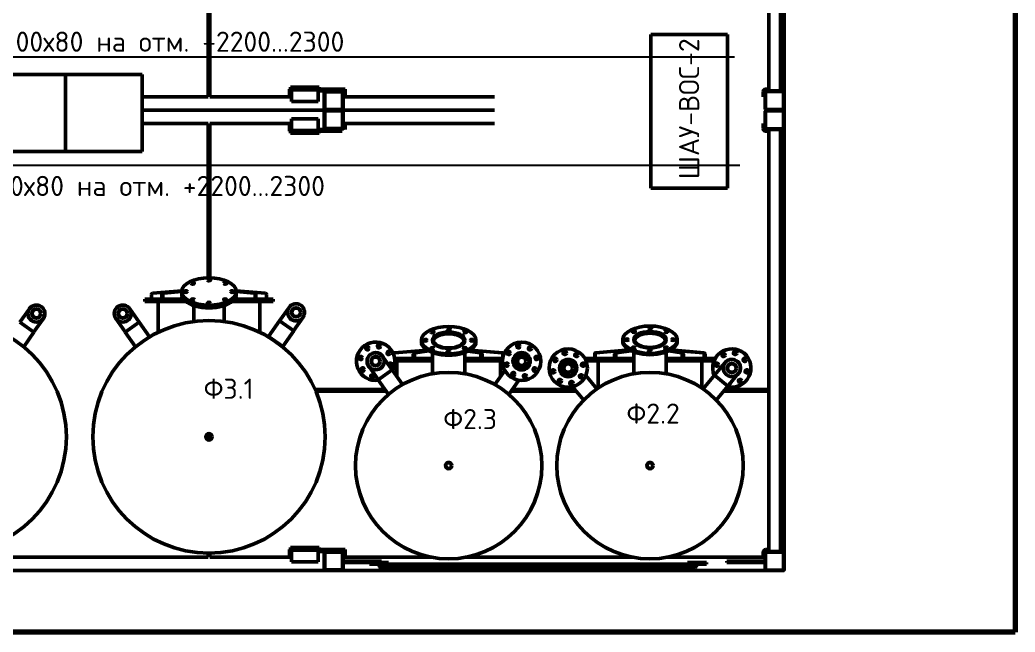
# Model space of a CAD drawing. Header units: millimetres. Extents: x 1510 to 10524, y 7125 to 13164.
# Drawn here: x 8068 to 8587, y 12558 to 12877 of the extents above; entities that cross this region are included whole.
import ezdxf

# ---------------------------------------------------------------- set-up
doc = ezdxf.new("R2010")
doc.units = ezdxf.units.MM
doc.header["$LTSCALE"] = 4
for name, color, linetype, lineweight in [('Border (ISO)', 7, 'Continuous', 70), ('Hatch (ISO)', 7, 'Continuous', 18), ('Symbol (ISO)', 7, 'Continuous', 25), ('Visible (ISO)', 7, 'Continuous', 50)]:
    doc.layers.add(name, color=color, linetype=linetype, lineweight=lineweight)
doc.layers.add('G', color=5, linetype='Continuous')
doc.styles.add('Note Text (DIN)', font='isocpeur.ttf')
pattern_1 = [(30, (7708.099, 12545.631), (-4.7625, 8.24889), [])]
pattern_2 = [(45, (7708.099, 12545.631), (-6.73519, 6.73519), [])]

# ---------------------------------------------------------------- blocks, each defined once
blk = doc.blocks.new('Borders right top border')
at = {"layer": 'Border (ISO)'}
for p, q in [((293, 206), (293, 4)), ((293, 4), (4, 4))]:
    blk.add_line(p, q, dxfattribs=at)

msp = doc.modelspace()

# ---------------------------------------------------------------- hatches: boundary and pattern name
at = {"layer": 'Hatch (ISO)'}
h = msp.add_hatch(dxfattribs=at)
h.set_pattern_fill('ANSI31', color=256, scale=76.2, style=0)
h.set_pattern_definition(pattern_2)
edge = h.paths.add_edge_path()
edge.add_line((8226.68, 12839.05), (8226.68, 12830.25))
edge.add_ellipse((8227.28, 12830.25), major_axis=(0, -0.6), ratio=1, start_angle=270, end_angle=360)
edge.add_line((8227.28, 12829.65), (8236.08, 12829.65))
edge.add_ellipse((8236.08, 12830.25), major_axis=(0.6, 0), ratio=1, start_angle=270, end_angle=360)
edge.add_line((8236.68, 12830.25), (8236.68, 12839.05))
edge.add_ellipse((8236.08, 12839.05), major_axis=(0, 0.6), ratio=1, start_angle=270, end_angle=360)
edge.add_line((8236.08, 12839.65), (8227.28, 12839.65))
edge.add_ellipse((8227.28, 12839.05), major_axis=(-0.6, 0), ratio=1, start_angle=270, end_angle=360)
edge = h.paths.add_edge_path(flags=0)
edge.add_ellipse((8227.48, 12830.45), major_axis=(-0.4, 0), ratio=1, start_angle=0, end_angle=90)
edge.add_line((8227.48, 12830.05), (8235.88, 12830.05))
edge.add_ellipse((8235.88, 12830.45), major_axis=(0, -0.4), ratio=1, start_angle=0, end_angle=90)
edge.add_line((8236.28, 12830.45), (8236.28, 12838.85))
edge.add_ellipse((8235.88, 12838.85), major_axis=(0.4, 0), ratio=1, start_angle=0, end_angle=90)
edge.add_line((8235.88, 12839.25), (8227.48, 12839.25))
edge.add_ellipse((8227.48, 12838.85), major_axis=(0, 0.4), ratio=1, start_angle=0, end_angle=90)
edge.add_line((8227.08, 12838.85), (8227.08, 12830.45))
h = msp.add_hatch(dxfattribs=at)
h.set_pattern_fill('ANSI31', color=256, scale=76.2, angle=-15, style=0)
h.set_pattern_definition(pattern_1)
edge = h.paths.add_edge_path()
edge.add_line((8457.28, 12829.65), (8466.08, 12829.65))
edge.add_ellipse((8466.08, 12830.25), major_axis=(0.6, 0), ratio=1, start_angle=270, end_angle=360)
edge.add_line((8466.68, 12830.25), (8466.68, 12839.05))
edge.add_ellipse((8466.08, 12839.05), major_axis=(0, 0.6), ratio=1, start_angle=270, end_angle=360)
edge.add_line((8466.08, 12839.65), (8457.28, 12839.65))
edge.add_ellipse((8457.28, 12839.05), major_axis=(-0.6, 0), ratio=1, start_angle=270, end_angle=360)
edge.add_line((8456.68, 12839.05), (8456.68, 12830.25))
edge.add_ellipse((8457.28, 12830.25), major_axis=(0, -0.6), ratio=1, start_angle=270, end_angle=360)
edge = h.paths.add_edge_path(flags=0)
edge.add_line((8456.98, 12830.25), (8456.98, 12839.05))
edge.add_ellipse((8457.28, 12839.05), major_axis=(0, 0.3), ratio=1, start_angle=0, end_angle=90, ccw=False)
edge.add_line((8457.28, 12839.35), (8466.08, 12839.35))
edge.add_ellipse((8466.08, 12839.05), major_axis=(0.3, 0), ratio=1, start_angle=0, end_angle=90, ccw=False)
edge.add_line((8466.38, 12839.05), (8466.38, 12830.25))
edge.add_ellipse((8466.08, 12830.25), major_axis=(0, -0.3), ratio=1, start_angle=0, end_angle=90, ccw=False)
edge.add_line((8466.08, 12829.95), (8457.28, 12829.95))
edge.add_ellipse((8457.28, 12830.25), major_axis=(-0.3, 0), ratio=1, start_angle=0, end_angle=90, ccw=False)
h = msp.add_hatch(dxfattribs=at)
h.set_pattern_fill('ANSI31', color=256, scale=76.2, angle=-15, style=0)
h.set_pattern_definition(pattern_1)
edge = h.paths.add_edge_path()
edge.add_line((8236.08, 12829.65), (8227.28, 12829.65))
edge.add_ellipse((8227.28, 12829.05), major_axis=(-0.6, 0), ratio=1, start_angle=270, end_angle=360)
edge.add_line((8226.68, 12829.05), (8226.68, 12820.25))
edge.add_ellipse((8227.28, 12820.25), major_axis=(0, -0.6), ratio=1, start_angle=270, end_angle=360)
edge.add_line((8227.28, 12819.65), (8236.08, 12819.65))
edge.add_ellipse((8236.08, 12820.25), major_axis=(0.6, 0), ratio=1, start_angle=270, end_angle=360)
edge.add_line((8236.68, 12820.25), (8236.68, 12829.05))
edge.add_ellipse((8236.08, 12829.05), major_axis=(0, 0.6), ratio=1, start_angle=270, end_angle=360)
edge = h.paths.add_edge_path(flags=0)
edge.add_ellipse((8227.48, 12828.85), major_axis=(0, 0.4), ratio=1, start_angle=0, end_angle=90)
edge.add_line((8227.08, 12828.85), (8227.08, 12820.45))
edge.add_ellipse((8227.48, 12820.45), major_axis=(-0.4, 0), ratio=1, start_angle=0, end_angle=90)
edge.add_line((8227.48, 12820.05), (8235.88, 12820.05))
edge.add_ellipse((8235.88, 12820.45), major_axis=(0, -0.4), ratio=1, start_angle=0, end_angle=90)
edge.add_line((8236.28, 12820.45), (8236.28, 12828.85))
edge.add_ellipse((8235.88, 12828.85), major_axis=(0.4, 0), ratio=1, start_angle=0, end_angle=90)
edge.add_line((8235.88, 12829.25), (8227.48, 12829.25))
h = msp.add_hatch(dxfattribs=at)
h.set_pattern_fill('ANSI31', color=256, scale=76.2, style=0)
h.set_pattern_definition(pattern_2)
edge = h.paths.add_edge_path()
edge.add_line((8466.08, 12829.65), (8457.28, 12829.65))
edge.add_ellipse((8457.28, 12829.05), major_axis=(-0.6, 0), ratio=1, start_angle=270, end_angle=360)
edge.add_line((8456.68, 12829.05), (8456.68, 12820.25))
edge.add_ellipse((8457.28, 12820.25), major_axis=(0, -0.6), ratio=1, start_angle=270, end_angle=360)
edge.add_line((8457.28, 12819.65), (8466.08, 12819.65))
edge.add_ellipse((8466.08, 12820.25), major_axis=(0.6, 0), ratio=1, start_angle=270, end_angle=360)
edge.add_line((8466.68, 12820.25), (8466.68, 12829.05))
edge.add_ellipse((8466.08, 12829.05), major_axis=(0, 0.6), ratio=1, start_angle=270, end_angle=360)
edge = h.paths.add_edge_path(flags=0)
edge.add_line((8466.38, 12829.05), (8466.38, 12820.25))
edge.add_ellipse((8466.08, 12820.25), major_axis=(0, -0.3), ratio=1, start_angle=0, end_angle=90, ccw=False)
edge.add_line((8466.08, 12819.95), (8457.28, 12819.95))
edge.add_ellipse((8457.28, 12820.25), major_axis=(-0.3, 0), ratio=1, start_angle=0, end_angle=90, ccw=False)
edge.add_line((8456.98, 12820.25), (8456.98, 12829.05))
edge.add_ellipse((8457.28, 12829.05), major_axis=(0, 0.3), ratio=1, start_angle=0, end_angle=90, ccw=False)
edge.add_line((8457.28, 12829.35), (8466.08, 12829.35))
edge.add_ellipse((8466.08, 12829.05), major_axis=(0.3, 0), ratio=1, start_angle=0, end_angle=90, ccw=False)
h = msp.add_hatch(dxfattribs=at)
h.set_pattern_fill('ANSI31', color=256, scale=76.2, angle=75.0002, style=0)
h.set_pattern_definition([(120.0002, (7708.099, 12545.631), (-8.24888, -4.76253), [])])
edge = h.paths.add_edge_path()
edge.add_line((8236.68, 12590.25), (8236.68, 12593.85))
edge.add_line((8236.68, 12593.85), (8236.68, 12594.65))
edge.add_line((8236.68, 12594.65), (8236.68, 12599.05))
edge.add_ellipse((8236.08, 12599.05), major_axis=(0, 0.6), ratio=1, start_angle=270, end_angle=360)
edge.add_line((8236.08, 12599.65), (8227.28, 12599.65))
edge.add_ellipse((8227.28, 12599.05), major_axis=(-0.6, 0), ratio=1, start_angle=270, end_angle=360)
edge.add_line((8226.68, 12599.05), (8226.68, 12590.25))
edge.add_ellipse((8227.28, 12590.25), major_axis=(0, -0.6), ratio=1, start_angle=270, end_angle=360)
edge.add_line((8227.28, 12589.65), (8236.08, 12589.65))
edge.add_ellipse((8236.08, 12590.25), major_axis=(0.6, 0), ratio=1, start_angle=270, end_angle=360)
edge = h.paths.add_edge_path(flags=0)
edge.add_ellipse((8235.88, 12598.85), major_axis=(0.4, 0), ratio=1, start_angle=0, end_angle=90)
edge.add_line((8235.88, 12599.25), (8227.48, 12599.25))
edge.add_ellipse((8227.48, 12598.85), major_axis=(0, 0.4), ratio=1, start_angle=0, end_angle=90)
edge.add_line((8227.08, 12598.85), (8227.08, 12590.45))
edge.add_ellipse((8227.48, 12590.45), major_axis=(-0.4, 0), ratio=1, start_angle=0, end_angle=90)
edge.add_line((8227.48, 12590.05), (8235.88, 12590.05))
edge.add_ellipse((8235.88, 12590.45), major_axis=(0, -0.4), ratio=1, start_angle=0, end_angle=90)
edge.add_line((8236.28, 12590.45), (8236.28, 12598.85))
h = msp.add_hatch(dxfattribs=at)
h.set_pattern_fill('ANSI31', color=256, scale=76.2, angle=105.0002, style=0)
h.set_pattern_definition([(150.0002, (7708.099, 12545.631), (-4.76246, -8.24891), [])])
edge = h.paths.add_edge_path()
edge.add_line((8466.08, 12599.65), (8457.28, 12599.65))
edge.add_ellipse((8457.28, 12599.05), major_axis=(-0.6, 0), ratio=1, start_angle=270, end_angle=360)
edge.add_line((8456.68, 12599.05), (8456.68, 12590.25))
edge.add_ellipse((8457.28, 12590.25), major_axis=(0, -0.6), ratio=1, start_angle=270, end_angle=360)
edge.add_line((8457.28, 12589.65), (8466.08, 12589.65))
edge.add_ellipse((8466.08, 12590.25), major_axis=(0.6, 0), ratio=1, start_angle=270, end_angle=360)
edge.add_line((8466.68, 12590.25), (8466.68, 12599.05))
edge.add_ellipse((8466.08, 12599.05), major_axis=(0, 0.6), ratio=1, start_angle=270, end_angle=360)
edge = h.paths.add_edge_path(flags=0)
edge.add_line((8466.38, 12599.05), (8466.38, 12590.25))
edge.add_ellipse((8466.08, 12590.25), major_axis=(0, -0.3), ratio=1, start_angle=0, end_angle=90, ccw=False)
edge.add_line((8466.08, 12589.95), (8457.28, 12589.95))
edge.add_ellipse((8457.28, 12590.25), major_axis=(-0.3, 0), ratio=1, start_angle=0, end_angle=90, ccw=False)
edge.add_line((8456.98, 12590.25), (8456.98, 12599.05))
edge.add_ellipse((8457.28, 12599.05), major_axis=(0, 0.3), ratio=1, start_angle=0, end_angle=90, ccw=False)
edge.add_line((8457.28, 12599.35), (8466.08, 12599.35))
edge.add_ellipse((8466.08, 12599.05), major_axis=(0.3, 0), ratio=1, start_angle=0, end_angle=90, ccw=False)
h = msp.add_hatch(dxfattribs=at)
h.set_pattern_fill('ANSI31', color=256, scale=76.2, style=0)
h.set_pattern_definition(pattern_2)
h.paths.add_polyline_path([(8236.68, 12594.65), (8236.68, 12593.85), (8256.68, 12593.85), (8256.68, 12594.65)])
h = msp.add_hatch(dxfattribs=at)
h.set_pattern_fill('ANSI31', color=256, scale=76.2, angle=90.0002, style=0)
h.set_pattern_definition([(135.0002, (7708.099, 12545.631), (-6.73517, -6.73522), [])])
h.paths.add_polyline_path([(8456.3, 12594.25), (8456.3, 12594.65), (8439.3, 12594.65), (8439.3, 12594.25)])

# ---------------------------------------------------------------- linework, layer by layer
at = {"layer": 'G', "color": 5}
for points in [[(8440.73, 12857.19), (7792.02, 12857.19)], [(8443.53, 12800.76), (7806.9, 12800.76)]]:
    msp.add_lwpolyline(points, dxfattribs=at)
at = {"layer": 'Visible (ISO)'}
for p, q in [((8458.68, 12839.65), (8458.68, 13059.65)), ((8464.68, 12839.65), (8464.68, 13059.65)), ((8466.68, 13059.65), (8466.68, 12839.65)), ((8166.18, 12942.79), (8166.18, 12836.65)), ((8167.18, 12836.65), (8167.18, 12932.49)), ((8397.1, 12869.05), (8397.1, 12789.05)), ((8437.1, 12869.05), (8397.1, 12869.05)), ((8437.1, 12789.05), (8437.1, 12869.05)), ((8091.79, 12848.19), (8051.79, 12848.19)), ((8091.79, 12808.19), (8091.79, 12848.19)), ((8091.79, 12848.19), (8091.79, 12808.19)), ((8131.79, 12848.19), (8091.79, 12848.19)), ((8131.79, 12808.19), (8131.79, 12848.19)), ((8209.18, 12841.65), (8209.18, 12840.65)), ((8224.18, 12841.65), (8209.18, 12841.65)), ((8210.68, 12841.05), (8222.68, 12841.05)), ((8210.68, 12840.25), (8210.68, 12841.05)), ((8222.68, 12840.25), (8222.68, 12841.05)), ((8224.18, 12840.65), (8224.18, 12841.65)), ((8166.18, 12836.65), (8131.79, 12836.65)), ((8166.18, 12839.65), (8167.18, 12839.65)), ((8208.68, 12836.65), (8167.18, 12836.65)), ((8208.68, 12840.65), (8208.68, 12836.65)), ((8209.18, 12840.65), (8208.68, 12840.65)), ((8209.68, 12839.65), (8208.68, 12839.65)), ((8209.68, 12840.25), (8210.68, 12840.25)), ((8209.68, 12840.25), (8209.68, 12839.05)), ((8209.68, 12834.25), (8209.68, 12839.05)), ((8222.68, 12840.25), (8210.68, 12840.25)), ((8222.68, 12840.25), (8223.68, 12840.25)), ((8223.68, 12839.05), (8223.68, 12840.25)), ((8227.28, 12839.65), (8223.68, 12839.65)), ((8223.68, 12839.05), (8223.68, 12834.25)), ((8237.68, 12840.65), (8224.18, 12840.65)), ((8226.68, 12839.05), (8226.68, 12830.25)), ((8227.08, 12830.45), (8227.08, 12838.85)), ((8236.08, 12839.65), (8227.28, 12839.65)), ((8227.48, 12839.25), (8235.88, 12839.25)), ((8237.68, 12839.65), (8236.08, 12839.65)), ((8236.28, 12838.85), (8236.28, 12830.45)), ((8236.68, 12830.25), (8236.68, 12839.05)), ((8237.68, 12836.65), (8237.68, 12840.65)), ((8315.58, 12836.65), (8237.68, 12836.65)), ((8455.68, 12839.15), (8455.68, 12836.65)), ((8456.68, 12839.65), (8455.76, 12839.65)), ((8456.68, 12840.57), (8456.68, 12839.65)), ((8457.28, 12839.65), (8456.68, 12839.65)), ((8456.68, 12839.05), (8456.68, 12830.25)), ((8456.98, 12830.25), (8456.98, 12839.05)), ((8458.68, 12840.65), (8457.18, 12840.65)), ((8466.08, 12839.65), (8457.28, 12839.65)), ((8457.28, 12839.35), (8466.08, 12839.35)), ((8466.68, 12839.65), (8466.08, 12839.65)), ((8466.38, 12839.05), (8466.38, 12830.25)), ((8466.68, 12839.05), (8466.68, 12839.65)), ((8466.68, 12830.25), (8466.68, 12839.05)), ((8223.68, 12834.25), (8209.68, 12834.25)), ((8227.28, 12829.65), (8131.79, 12829.65)), ((8131.79, 12829.65), (8227.28, 12829.65)), ((8226.68, 12829.05), (8226.68, 12820.25)), ((8227.08, 12820.45), (8227.08, 12828.85)), ((8227.28, 12829.65), (8236.08, 12829.65)), ((8236.08, 12829.65), (8227.28, 12829.65)), ((8235.88, 12830.05), (8227.48, 12830.05)), ((8227.48, 12829.25), (8235.88, 12829.25)), ((8315.58, 12829.65), (8236.08, 12829.65)), ((8236.08, 12829.65), (8315.58, 12829.65)), ((8236.28, 12828.85), (8236.28, 12820.45)), ((8236.68, 12820.25), (8236.68, 12829.05)), ((8456.68, 12829.05), (8456.68, 12820.25)), ((8456.98, 12820.25), (8456.98, 12829.05)), ((8466.08, 12829.95), (8457.28, 12829.95)), ((8457.28, 12829.65), (8466.08, 12829.65)), ((8466.08, 12829.65), (8457.28, 12829.65)), ((8457.28, 12829.35), (8466.08, 12829.35)), ((8466.68, 12829.65), (8466.08, 12829.65)), ((8466.08, 12829.65), (8466.68, 12829.65)), ((8466.38, 12829.05), (8466.38, 12820.25)), ((8466.68, 12829.65), (8466.68, 12830.25)), ((8466.68, 12829.65), (8466.68, 12829.05)), ((8466.68, 12820.25), (8466.68, 12829.05)), ((8131.79, 12822.65), (8166.18, 12822.65)), ((8166.18, 12822.65), (8166.18, 12742.24)), ((8167.18, 12742.24), (8167.18, 12822.65)), ((8167.18, 12822.65), (8208.68, 12822.65)), ((8208.68, 12822.65), (8208.68, 12818.65)), ((8209.68, 12820.25), (8209.68, 12825.05)), ((8209.68, 12825.05), (8223.68, 12825.05)), ((8209.68, 12820.25), (8209.68, 12819.05)), ((8223.68, 12825.05), (8223.68, 12820.25)), ((8223.68, 12819.05), (8223.68, 12820.25)), ((8237.68, 12819.65), (8237.68, 12822.65)), ((8237.68, 12822.65), (8315.58, 12822.65)), ((8455.68, 12822.65), (8455.68, 12820.15)), ((8466.68, 12820.25), (8466.68, 12819.65)), ((8166.18, 12819.65), (8167.18, 12819.65)), ((8208.68, 12819.65), (8209.68, 12819.65)), ((8208.68, 12818.65), (8209.18, 12818.65)), ((8209.18, 12818.65), (8209.18, 12817.65)), ((8209.18, 12817.65), (8224.18, 12817.65)), ((8210.68, 12819.05), (8209.68, 12819.05)), ((8210.68, 12819.05), (8210.68, 12818.25)), ((8210.68, 12819.05), (8222.68, 12819.05)), ((8222.68, 12818.25), (8210.68, 12818.25)), ((8222.68, 12819.05), (8222.68, 12818.25)), ((8223.68, 12819.05), (8222.68, 12819.05)), ((8223.68, 12819.65), (8227.18, 12819.65)), ((8224.18, 12817.65), (8224.18, 12818.65)), ((8224.18, 12818.65), (8236.21, 12818.65)), ((8227.18, 12819.65), (8227.18, 12818.65)), ((8227.28, 12819.65), (8227.18, 12819.65)), ((8227.28, 12819.65), (8236.08, 12819.65)), ((8235.88, 12820.05), (8227.48, 12820.05)), ((8231.18, 12819.65), (8231.18, 12818.65)), ((8236.08, 12819.65), (8236.21, 12819.65)), ((8455.76, 12819.65), (8456.68, 12819.65)), ((8456.68, 12819.65), (8457.28, 12819.65)), ((8456.68, 12818.74), (8456.68, 12819.65)), ((8457.18, 12818.65), (8458.68, 12818.65)), ((8466.08, 12819.95), (8457.28, 12819.95)), ((8457.28, 12819.65), (8466.08, 12819.65)), ((8458.68, 12819.65), (8458.68, 12599.65)), ((8464.68, 12819.65), (8464.68, 12599.65)), ((8466.08, 12819.65), (8466.68, 12819.65)), ((8466.68, 12599.65), (8466.68, 12819.65)), ((8051.79, 12808.19), (8091.79, 12808.19)), ((8091.79, 12808.19), (8131.79, 12808.19)), ((8397.1, 12789.05), (8437.1, 12789.05)), ((8136.68, 12731.2), (8136.68, 12733.65)), ((8137.23, 12734.25), (8152.44, 12735.44)), ((8142.17, 12733.65), (8142.17, 12731.2)), ((8152.43, 12735.2), (8142.62, 12734.25)), ((8142.64, 12731.2), (8142.64, 12733.65)), ((8143.09, 12734.25), (8152.43, 12735.15)), ((8152.43, 12735.12), (8152.43, 12734.43)), ((8152.43, 12734.43), (8152.43, 12733.74)), ((8180.91, 12735.44), (8196.12, 12734.25)), ((8190.74, 12734.25), (8180.93, 12735.2)), ((8180.93, 12735.15), (8190.27, 12734.25)), ((8180.93, 12735.12), (8180.93, 12734.43)), ((8180.93, 12734.43), (8180.93, 12733.74)), ((8190.71, 12733.65), (8190.71, 12731.2)), ((8191.18, 12731.2), (8191.18, 12733.65)), ((8196.68, 12733.65), (8196.68, 12731.2)), ((8133.18, 12731.2), (8153.36, 12731.2)), ((8133.18, 12731.2), (8133.18, 12730.6)), ((8133.18, 12730.6), (8153.88, 12730.6)), ((8133.18, 12730.6), (8133.18, 12730)), ((8133.18, 12730.6), (8153.88, 12730.6)), ((8133.18, 12730), (8154.54, 12730)), ((8140.18, 12713.9), (8140.18, 12730)), ((8158.73, 12719.48), (8158.73, 12727.82)), ((8174.63, 12719.48), (8174.63, 12727.82)), ((8178.81, 12730), (8200.18, 12730)), ((8179.47, 12730.6), (8200.18, 12730.6)), ((8179.47, 12730.6), (8200.18, 12730.6)), ((8179.99, 12731.2), (8200.18, 12731.2)), ((8193.18, 12730), (8193.18, 12713.9)), ((8200.18, 12731.2), (8200.18, 12730.6)), ((8200.18, 12730.6), (8200.18, 12730)), ((8208.46, 12726.83), (8203.53, 12719.78)), ((8073.02, 12726.19), (8068.09, 12719.15)), ((8125.34, 12726.19), (8130.27, 12719.15)), ((8215.75, 12721.73), (8210.81, 12714.69)), ((8075.41, 12714.02), (8068.04, 12719.18)), ((8080.3, 12721.09), (8075.37, 12714.05)), ((8118.05, 12721.09), (8122.99, 12714.05)), ((8130.31, 12719.18), (8122.94, 12714.02)), ((8135.7, 12711.49), (8130.31, 12719.18)), ((8197.75, 12711.62), (8203.49, 12719.82)), ((8210.86, 12714.65), (8203.49, 12719.82)), ((8070.03, 12706.33), (8075.41, 12714.02)), ((8128.33, 12706.33), (8122.94, 12714.02)), ((8197.75, 12711.62), (8205.12, 12706.46)), ((8205.12, 12706.46), (8210.86, 12714.65)), ((8277.43, 12709.75), (8277.43, 12709.06)), ((8305.93, 12709.75), (8305.93, 12709.06)), ((8382.43, 12710.03), (8382.43, 12709.34)), ((8410.93, 12710.03), (8410.93, 12709.34)), ((8257.24, 12701.33), (8262.17, 12694.29)), ((8262.85, 12702.65), (8262.85, 12702.59)), ((8263.08, 12701.98), (8263.08, 12702.65)), ((8280.49, 12704.65), (8263.37, 12703.25)), ((8263.61, 12703.25), (8280.51, 12704.63)), ((8273.23, 12702.65), (8273.23, 12700.2)), ((8281.19, 12704.24), (8273.56, 12703.25)), ((8273.87, 12700.2), (8273.87, 12702.65)), ((8274.2, 12703.25), (8281.32, 12704.17)), ((8283.18, 12705.09), (8283.18, 12705.24)), ((8283.18, 12692.25), (8283.18, 12703.34)), ((8300.18, 12705.09), (8300.18, 12705.24)), ((8300.18, 12692.25), (8300.18, 12703.34)), ((8301.91, 12704.11), (8308.16, 12703.25)), ((8308.82, 12703.25), (8302.05, 12704.18)), ((8302.82, 12704.62), (8319.36, 12703.25)), ((8319.62, 12703.25), (8302.85, 12704.64)), ((8302.87, 12704.65), (8319.98, 12703.25)), ((8308.48, 12702.65), (8308.48, 12700.2)), ((8309.14, 12700.2), (8309.14, 12702.65)), ((8319.88, 12702.65), (8319.88, 12700.39)), ((8320.14, 12701.56), (8320.14, 12702.65)), ((8320.51, 12702.65), (8320.51, 12702.6)), ((8367.85, 12702.65), (8367.85, 12700.2)), ((8368.08, 12700.2), (8368.08, 12702.65)), ((8385.89, 12704.68), (8368.37, 12703.25)), ((8368.61, 12703.25), (8385.92, 12704.67)), ((8378.23, 12702.65), (8378.23, 12700.2)), ((8386.61, 12704.29), (8378.56, 12703.25)), ((8378.87, 12700.2), (8378.87, 12702.65)), ((8379.2, 12703.25), (8386.75, 12704.23)), ((8388.18, 12705.36), (8388.18, 12705.52)), ((8388.18, 12692.25), (8388.18, 12703.62)), ((8405.18, 12705.36), (8405.18, 12705.52)), ((8405.18, 12692.25), (8405.18, 12703.62)), ((8406.48, 12704.16), (8413.16, 12703.25)), ((8413.82, 12703.25), (8406.63, 12704.23)), ((8407.42, 12704.65), (8424.36, 12703.25)), ((8424.62, 12703.25), (8407.45, 12704.67)), ((8407.47, 12704.68), (8424.98, 12703.25)), ((8413.48, 12702.65), (8413.48, 12700.2)), ((8414.14, 12700.2), (8414.14, 12702.65)), ((8424.88, 12702.65), (8424.88, 12700.2)), ((8425.14, 12700.2), (8425.14, 12702.65)), ((8425.51, 12702.65), (8425.51, 12700.2)), ((8249.96, 12696.23), (8254.89, 12689.19)), ((8263.5, 12700.2), (8283.18, 12700.2)), ((8263.57, 12699.6), (8283.18, 12699.6)), ((8263.57, 12699.6), (8283.18, 12699.6)), ((8263.6, 12699), (8283.18, 12699)), ((8264.58, 12690.95), (8264.58, 12699)), ((8300.18, 12700.2), (8319.85, 12700.2)), ((8300.18, 12699.6), (8319.78, 12699.6)), ((8300.18, 12699.6), (8319.78, 12699.6)), ((8300.18, 12699), (8319.75, 12699)), ((8318.78, 12699), (8318.78, 12690.95)), ((8325.71, 12700.75), (8325.66, 12700.68)), ((8332.99, 12695.65), (8332.94, 12695.58)), ((8357.87, 12697.57), (8357.92, 12697.5)), ((8363.18, 12700.2), (8388.18, 12700.2)), ((8363.18, 12700.2), (8363.18, 12699.6)), ((8363.18, 12699.6), (8388.18, 12699.6)), ((8363.18, 12699.6), (8363.18, 12699.25)), ((8363.18, 12699.6), (8388.18, 12699.6)), ((8363.28, 12699), (8388.18, 12699)), ((8369.58, 12684.75), (8369.58, 12699)), ((8405.18, 12700.2), (8430.18, 12700.2)), ((8405.18, 12699.6), (8430.18, 12699.6)), ((8405.18, 12699.6), (8430.18, 12699.6)), ((8405.18, 12699), (8430.08, 12699)), ((8423.78, 12699), (8423.78, 12684.75)), ((8430.18, 12700.2), (8430.18, 12699.6)), ((8430.18, 12699.6), (8430.18, 12699.24)), ((8430.18, 12699.6), (8430.18, 12699.24)), ((8435.94, 12698.11), (8430.41, 12691.53)), ((8262.22, 12694.32), (8254.85, 12689.16)), ((8267.61, 12686.62), (8262.22, 12694.32)), ((8315.75, 12686.62), (8320.94, 12694.04)), ((8325.65, 12691.15), (8324.56, 12691.91)), ((8351.06, 12691.86), (8351.11, 12691.79)), ((8369.02, 12684.37), (8363.2, 12691.3)), ((8424.34, 12684.37), (8430.37, 12691.56)), ((8437.27, 12685.78), (8430.37, 12691.56)), ((8442.75, 12692.4), (8437.22, 12685.81)), ((8260.23, 12681.46), (8254.85, 12689.16)), ((8323.12, 12681.46), (8328.31, 12688.88)), ((8354.85, 12687.34), (8355.48, 12686.58)), ((8362.12, 12678.58), (8356.3, 12685.52)), ((8431.23, 12678.58), (8437.27, 12685.78)), ((8258.35, 12684.15), (8221.99, 12684.15)), ((8222.43, 12683.15), (8259.05, 12683.15)), ((8324.3, 12683.15), (8358.29, 12683.15)), ((8357.45, 12684.15), (8325, 12684.15)), ((8435.07, 12683.15), (8458.68, 12683.15)), ((8458.68, 12684.15), (8435.91, 12684.15)), ((8456.68, 12684.15), (8456.68, 12683.15)), ((8166.18, 12660.83), (8166.18, 12657.97)), ((8167.18, 12657.97), (8167.18, 12660.83)), ((8166.18, 12598.81), (8166.18, 12596.65)), ((8167.18, 12596.65), (8167.18, 12598.81)), ((8208.68, 12600.65), (8208.68, 12596.65)), ((8209.18, 12600.65), (8208.68, 12600.65)), ((8208.68, 12599.65), (8209.68, 12599.65)), ((8209.18, 12601.65), (8209.18, 12600.65)), ((8224.18, 12601.65), (8209.18, 12601.65)), ((8209.68, 12600.25), (8210.68, 12600.25)), ((8209.68, 12600.25), (8209.68, 12599.05)), ((8209.68, 12594.25), (8209.68, 12599.05)), ((8210.68, 12601.05), (8210.68, 12600.25)), ((8210.68, 12601.05), (8222.68, 12601.05)), ((8222.68, 12600.25), (8210.68, 12600.25)), ((8222.68, 12601.05), (8222.68, 12600.25)), ((8222.68, 12600.25), (8223.68, 12600.25)), ((8223.68, 12599.05), (8223.68, 12600.25)), ((8223.68, 12599.65), (8227.28, 12599.65)), ((8223.68, 12599.05), (8223.68, 12594.25)), ((8224.18, 12600.65), (8224.18, 12601.65)), ((8237.68, 12600.65), (8224.18, 12600.65)), ((8226.68, 12599.05), (8226.68, 12590.25)), ((8227.08, 12590.45), (8227.08, 12598.85)), ((8236.08, 12599.65), (8227.28, 12599.65)), ((8227.48, 12599.25), (8235.88, 12599.25)), ((8236.08, 12599.65), (8237.68, 12599.65)), ((8236.28, 12598.85), (8236.28, 12590.45)), ((8236.68, 12590.25), (8236.68, 12599.05)), ((8237.68, 12596.65), (8237.68, 12600.65)), ((8455.68, 12599.15), (8455.68, 12596.65)), ((8455.76, 12599.65), (8456.68, 12599.65)), ((8456.68, 12599.65), (8456.68, 12600.57)), ((8456.68, 12599.65), (8457.28, 12599.65)), ((8456.68, 12599.05), (8456.68, 12590.25)), ((8456.98, 12590.25), (8456.98, 12599.05)), ((8458.68, 12600.65), (8457.18, 12600.65)), ((8466.08, 12599.65), (8457.28, 12599.65)), ((8457.28, 12599.35), (8466.08, 12599.35)), ((8466.08, 12599.65), (8466.68, 12599.65)), ((8466.38, 12599.05), (8466.38, 12590.25)), ((8466.68, 12599.65), (8466.68, 12599.05)), ((8466.68, 12590.25), (8466.68, 12599.05)), ((8166.18, 12596.65), (8032.18, 12596.65)), ((8208.68, 12596.65), (8167.18, 12596.65)), ((8223.68, 12594.25), (8209.68, 12594.25)), ((8236.68, 12594.65), (8236.68, 12593.85)), ((8256.68, 12594.65), (8236.68, 12594.65)), ((8236.68, 12593.85), (8256.68, 12593.85)), ((8282.63, 12596.65), (8237.68, 12596.65)), ((8250.33, 12593.85), (8250.33, 12593.05)), ((8254.58, 12593.05), (8250.33, 12593.05)), ((8254.58, 12593.05), (8257.51, 12593.05)), ((8256.68, 12593.85), (8256.68, 12594.65)), ((8257.51, 12593.85), (8256.68, 12593.85)), ((8257.51, 12593.85), (8257.51, 12593.05)), ((8260.26, 12593.85), (8257.51, 12593.85)), ((8257.51, 12593.05), (8260.26, 12593.05)), ((8260.26, 12593.85), (8260.26, 12593.05)), ((8260.26, 12593.05), (8417.41, 12593.05)), ((8387.63, 12596.65), (8300.73, 12596.65)), ((8455.68, 12596.65), (8405.73, 12596.65)), ((8416.2, 12593.85), (8416.2, 12593.05)), ((8418.63, 12593.85), (8416.2, 12593.85)), ((8417.41, 12593.05), (8418.63, 12593.05)), ((8418.63, 12593.85), (8418.63, 12593.05)), ((8421.56, 12593.85), (8418.63, 12593.85)), ((8418.63, 12593.05), (8421.56, 12593.05)), ((8421.56, 12593.85), (8421.56, 12593.05)), ((8422.75, 12593.85), (8421.56, 12593.85)), ((8421.56, 12593.05), (8422.75, 12593.05)), ((8422.75, 12593.85), (8422.75, 12593.05)), ((8425.68, 12593.85), (8422.75, 12593.85)), ((8422.75, 12593.05), (8425.68, 12593.05)), ((8425.68, 12593.85), (8426.13, 12593.85)), ((8426.13, 12593.05), (8425.68, 12593.05)), ((8426.13, 12593.85), (8426.13, 12593.05)), ((8436.68, 12594.65), (8439.3, 12594.65)), ((8436.68, 12594.65), (8436.68, 12593.85)), ((8439.68, 12593.85), (8436.68, 12593.85)), ((8456.3, 12594.65), (8439.3, 12594.65)), ((8439.3, 12594.65), (8439.3, 12594.25)), ((8439.3, 12594.25), (8456.3, 12594.25)), ((8439.68, 12593.85), (8456.68, 12593.85)), ((8456.3, 12594.25), (8456.3, 12594.65)), ((8456.68, 12594.65), (8456.3, 12594.65)), ((8456.3, 12594.25), (8456.68, 12594.25)), ((8006.08, 12589.65), (8227.28, 12589.65)), ((8227.28, 12589.65), (8236.08, 12589.65)), ((8235.88, 12590.05), (8227.48, 12590.05)), ((8236.08, 12589.65), (8457.28, 12589.65)), ((8256.11, 12591.45), (8420.35, 12591.45)), ((8466.08, 12589.95), (8457.28, 12589.95)), ((8457.28, 12589.65), (8466.08, 12589.65)), ((8466.08, 12589.65), (8466.68, 12589.65)), ((8466.68, 12590.25), (8466.68, 12589.65))]:
    msp.add_line(p, q, dxfattribs=at)
for centre, radius in [((8076.66, 12723.64), 4.45), ((8121.7, 12723.64), 4.45), ((8212.1, 12724.28), 4.45), ((8076.66, 12723.64), 2.42), ((8076.66, 12723.64), 2.22), ((8121.7, 12723.64), 2.42), ((8121.7, 12723.64), 2.22), ((8212.1, 12724.28), 2.42), ((8212.1, 12724.28), 2.22), ((8031.68, 12659.4), 60.6), ((8166.68, 12659.4), 60.6), ((8249.3, 12705.53), 0.9), ((8255.33, 12706.59), 0.9), ((8329.75, 12698.78), 10), ((8328.02, 12706.59), 0.9), ((8334.05, 12705.52), 0.9), ((8245.79, 12700.51), 0.9), ((8253.6, 12698.78), 4.45), ((8253.6, 12698.78), 2.42), ((8253.6, 12698.78), 2.22), ((8260.35, 12703.08), 0.9), ((8323, 12703.08), 0.9), ((8329.75, 12698.78), 4.52), ((8329.75, 12698.78), 4.5), ((8329.75, 12698.78), 4.2), ((8329.75, 12698.78), 3.89), ((8329.75, 12698.78), 2.22), ((8337.56, 12700.51), 0.9), ((8354.01, 12695.25), 10), ((8352.28, 12703.06), 0.9), ((8358.31, 12702), 0.9), ((8435.05, 12702), 0.9), ((8441.08, 12703.07), 0.9), ((8261.41, 12697.05), 0.9), ((8321.94, 12697.05), 0.9), ((8347.26, 12699.55), 0.9), ((8354.01, 12695.25), 4.52), ((8354.01, 12695.25), 4.5), ((8354.01, 12695.25), 4.2), ((8354.01, 12695.25), 3.89), ((8354.01, 12695.25), 2.22), ((8361.82, 12696.98), 0.9), ((8431.54, 12696.99), 0.9), ((8439.35, 12695.26), 4.45), ((8439.35, 12695.26), 2.42), ((8439.35, 12695.26), 2.22), ((8446.09, 12699.55), 0.9), ((8291.68, 12644.4), 48.6), ((8246.85, 12694.48), 0.9), ((8251.87, 12690.97), 0.9), ((8325.45, 12692.03), 0.9), ((8331.48, 12690.97), 0.9), ((8336.5, 12694.48), 0.9), ((8346.2, 12693.52), 0.9), ((8396.68, 12644.4), 48.6), ((8360.76, 12690.95), 0.9), ((8447.16, 12693.52), 0.9), ((8349.71, 12688.51), 0.9), ((8355.74, 12687.44), 0.9), ((8443.65, 12688.51), 0.9), ((8166.68, 12659.4), 1.68), ((8166.68, 12659.4), 1.51), ((8291.68, 12644.4), 1.68), ((8291.68, 12644.4), 1.51), ((8396.68, 12644.4), 1.68), ((8396.68, 12644.4), 1.51)]:
    msp.add_circle(centre, radius, dxfattribs=at)
for centre, radius, start, end in [((8227.28, 12839.05), 0.6, 90, 180), ((8227.48, 12838.85), 0.4, 90, 180), ((8235.88, 12838.85), 0.4, 0, 90), ((8236.08, 12839.05), 0.6, 0, 90), ((8457.18, 12839.15), 1.5, 90, 180), ((8457.28, 12839.05), 0.6, 90, 180), ((8457.28, 12839.05), 0.3, 90, 180), ((8466.08, 12839.05), 0.6, 0, 90), ((8466.08, 12839.05), 0.3, 0, 90), ((8227.28, 12830.25), 0.6, 180, 270), ((8227.28, 12829.05), 0.6, 90, 180), ((8227.48, 12830.45), 0.4, 180, 270), ((8227.48, 12828.85), 0.4, 90, 180), ((8235.88, 12830.45), 0.4, 270, 0), ((8235.88, 12828.85), 0.4, 0, 90), ((8236.08, 12830.25), 0.6, 270, 0), ((8236.08, 12829.05), 0.6, 0, 90), ((8457.28, 12830.25), 0.6, 180, 270), ((8457.28, 12829.05), 0.6, 90, 180), ((8457.28, 12830.25), 0.3, 180, 270), ((8457.28, 12829.05), 0.3, 90, 180), ((8466.08, 12830.25), 0.3, 270, 0), ((8466.08, 12830.25), 0.6, 270, 0), ((8466.08, 12829.05), 0.6, 0, 90), ((8466.08, 12829.05), 0.3, 0, 90), ((8227.28, 12820.25), 0.6, 180, 270), ((8227.48, 12820.45), 0.4, 180, 270), ((8235.88, 12820.45), 0.4, 270, 0), ((8236.08, 12820.25), 0.6, 270, 0), ((8457.28, 12820.25), 0.6, 180, 270), ((8457.28, 12820.25), 0.3, 180, 270), ((8466.08, 12820.25), 0.3, 270, 0), ((8466.08, 12820.25), 0.6, 270, 0), ((8457.18, 12820.15), 1.5, 180, 270), ((8137.28, 12733.65), 0.6, 94.4846, 180), ((8196.08, 12733.65), 0.6, 0, 85.5154), ((8253.6, 12698.78), 10, 331.7437, 278.2563), ((8253.6, 12698.78), 4.52, 24.8977, 225.1023), ((8253.6, 12698.78), 4.5, 26.0328, 223.9672), ((8439.35, 12695.26), 10, 256.7437, 203.2563), ((8439.35, 12695.26), 4.52, 309.8977, 150.1023), ((8439.35, 12695.26), 4.5, 311.0328, 148.9672), ((8437.62, 12687.45), 0.9, 286.5593, 353.4407), ((8227.28, 12599.05), 0.6, 90, 180), ((8227.48, 12598.85), 0.4, 90, 180), ((8235.88, 12598.85), 0.4, 0, 90), ((8236.08, 12599.05), 0.6, 0, 90), ((8457.18, 12599.15), 1.5, 90, 180), ((8457.28, 12599.05), 0.6, 90, 180), ((8457.28, 12599.05), 0.3, 90, 180), ((8466.08, 12599.05), 0.6, 0, 90), ((8466.08, 12599.05), 0.3, 0, 90), ((8227.28, 12590.25), 0.6, 180, 270), ((8227.48, 12590.45), 0.4, 180, 270), ((8235.88, 12590.45), 0.4, 270, 0), ((8236.08, 12590.25), 0.6, 270, 0), ((8457.28, 12590.25), 0.6, 180, 270), ((8457.28, 12590.25), 0.3, 180, 270), ((8466.08, 12590.25), 0.3, 270, 0), ((8466.08, 12590.25), 0.6, 270, 0)]:
    msp.add_arc(centre, radius, start, end, dxfattribs=at)
for centre, major_axis, ratio in [((8166.68, 12735.12), (14.25, 0), 0.5), ((8158.19, 12739.37), (-0.85, 0), 0.5), ((8166.68, 12741.12), (-0.85, 0), 0.5), ((8175.16, 12739.37), (-0.85, 0), 0.5), ((8154.68, 12735.12), (0.85, 0), 0.5), ((8178.68, 12735.12), (-0.85, 0), 0.5), ((8158.19, 12730.88), (0.85, 0), 0.5), ((8166.68, 12729.12), (0.85, 0), 0.5), ((8175.16, 12730.88), (0.85, 0), 0.5), ((8291.68, 12709.75), (14.25, 0), 0.5), ((8396.68, 12710.03), (14.25, 0), 0.5), ((8396.68, 12716.03), (-0.85, 0), 0.5), ((8283.19, 12714), (-0.85, 0), 0.5), ((8291.68, 12709.75), (8.5, 0), 0.5), ((8291.68, 12709.75), (8.1, 0), 0.5), ((8291.68, 12709.75), (-8.05, 0), 0.5), ((8291.68, 12715.75), (-0.85, 0), 0.5), ((8300.16, 12714), (-0.85, 0), 0.5), ((8388.19, 12714.27), (-0.85, 0), 0.5), ((8396.68, 12710.03), (8.5, 0), 0.5), ((8396.68, 12710.03), (8.1, 0), 0.5), ((8396.68, 12710.03), (-8.05, 0), 0.5), ((8405.16, 12714.27), (-0.85, 0), 0.5), ((8279.68, 12709.75), (0.85, 0), 0.5), ((8303.68, 12709.75), (-0.85, 0), 0.5), ((8384.68, 12710.03), (0.85, 0), 0.5), ((8388.19, 12705.79), (0.85, 0), 0.5), ((8405.16, 12705.79), (0.85, 0), 0.5), ((8408.68, 12710.03), (-0.85, 0), 0.5), ((8283.19, 12705.51), (0.85, 0), 0.5), ((8291.68, 12703.75), (0.85, 0), 0.5), ((8300.16, 12705.51), (0.85, 0), 0.5), ((8396.68, 12704.03), (0.85, 0), 0.5), ((8256.11, 12592.25), (0, 0.8), 0.809901)]:
    msp.add_ellipse(centre, major_axis=major_axis, ratio=ratio, dxfattribs=at)
for centre, major_axis, ratio, start_param, end_param in [((8158.19, 12738.67), (0.85, 0), 0.5, 0.952872, 2.188721), ((8158.19, 12738.67), (-0.85, 0), 0.5, 4.094465, 5.330313), ((8166.68, 12740.43), (0.85, 0), 0.5, 0.952872, 2.188721), ((8166.68, 12740.43), (-0.85, 0), 0.5, 4.094465, 5.330313), ((8175.16, 12738.67), (0.85, 0), 0.5, 0.952872, 2.188721), ((8175.16, 12738.67), (-0.85, 0), 0.5, 4.094465, 5.330313), ((8142.66, 12733.65), (0, 0.6), 0.809017, 0.078271, 1.570796), ((8143.13, 12733.65), (0, 0.6), 0.809017, 0.078271, 1.570796), ((8166.68, 12734.43), (14.25, 0), 0.5, 3.141593, 6.283185), ((8166.68, 12734.43), (-14.25, 0), 0.5, 0, 3.141593), ((8166.68, 12733.74), (-14.25, 0), 0.5, 0, 3.141593), ((8154.68, 12734.43), (0.85, 0), 0.5, 0.952872, 2.188721), ((8154.68, 12734.43), (-0.85, 0), 0.5, 4.094465, 5.330313), ((8178.68, 12734.43), (0.85, 0), 0.5, 0.952872, 2.188721), ((8178.68, 12734.43), (-0.85, 0), 0.5, 4.094465, 5.330313), ((8190.23, 12733.65), (0, 0.6), 0.809017, 4.712389, 6.204914), ((8190.7, 12733.65), (0, 0.6), 0.809017, 4.712389, 6.204914), ((8158.19, 12730.19), (0.85, 0), 0.5, 0.952872, 2.188721), ((8158.19, 12730.19), (-0.85, 0), 0.5, 4.094465, 5.330313), ((8166.68, 12728.43), (0.85, 0), 0.5, 0.952872, 2.188721), ((8166.68, 12728.43), (-0.85, 0), 0.5, 4.094465, 5.330313), ((8175.16, 12730.19), (0.85, 0), 0.5, 0.952872, 2.188721), ((8175.16, 12730.19), (-0.85, 0), 0.5, 4.094465, 5.330313), ((8283.19, 12713.3), (-0.85, 0), 0.5, 4.094465, 5.330313), ((8291.68, 12709.06), (8.05, 0), 0.5, 0.086171, 3.055421), ((8291.68, 12715.06), (-0.85, 0), 0.5, 4.094465, 5.330313), ((8300.16, 12713.3), (-0.85, 0), 0.5, 4.094465, 5.330313), ((8388.19, 12713.58), (-0.85, 0), 0.5, 4.094465, 5.330313), ((8396.68, 12709.34), (8.05, 0), 0.5, 0.086171, 3.055421), ((8396.68, 12715.34), (-0.85, 0), 0.5, 4.094465, 5.330313), ((8405.16, 12713.58), (-0.85, 0), 0.5, 4.094465, 5.330313), ((8291.68, 12709.06), (-14.25, 0), 0.5, 0, 3.141593), ((8279.68, 12709.06), (-0.85, 0), 0.5, 4.094465, 5.330313), ((8303.68, 12709.06), (-0.85, 0), 0.5, 4.094465, 5.330313), ((8396.68, 12709.34), (-14.25, 0), 0.5, 0, 3.141593), ((8384.68, 12709.34), (-0.85, 0), 0.5, 4.094465, 5.330313), ((8408.68, 12709.34), (-0.85, 0), 0.5, 4.094465, 5.330313), ((8263.42, 12702.65), (0, 0.6), 0.957197, 0.078271, 1.570796), ((8263.65, 12702.65), (0, 0.6), 0.957197, 0.078271, 1.570796), ((8273.59, 12702.65), (0, 0.6), 0.604261, 0.078271, 1.570796), ((8274.23, 12702.65), (0, 0.6), 0.604261, 0.078271, 1.570796), ((8283.19, 12704.82), (-0.85, 0), 0.5, 4.094465, 5.330313), ((8291.68, 12703.06), (-0.85, 0), 0.5, 4.094465, 5.330313), ((8300.16, 12704.82), (-0.85, 0), 0.5, 4.094465, 5.330313), ((8308.14, 12702.65), (0, 0.6), 0.571062, 4.712389, 6.204914), ((8308.79, 12702.65), (0, 0.6), 0.571062, 4.712389, 6.204914), ((8319.31, 12702.65), (0, 0.6), 0.944516, 4.712389, 6.204914), ((8319.58, 12702.65), (0, 0.6), 0.944516, 4.712389, 6.204914), ((8319.93, 12702.65), (0, 0.6), 0.957197, 4.712389, 6.204914), ((8368.42, 12702.65), (0, 0.6), 0.957197, 0.078271, 1.570796), ((8368.65, 12702.65), (0, 0.6), 0.957197, 0.078271, 1.570796), ((8378.59, 12702.65), (0, 0.6), 0.604261, 0.078271, 1.570796), ((8379.23, 12702.65), (0, 0.6), 0.604261, 0.078271, 1.570796), ((8388.19, 12705.09), (-0.85, 0), 0.5, 4.094465, 5.330313), ((8396.68, 12703.34), (-0.85, 0), 0.5, 4.094465, 5.330313), ((8405.16, 12705.09), (-0.85, 0), 0.5, 4.094465, 5.330313), ((8413.14, 12702.65), (0, 0.6), 0.571062, 4.712389, 6.204914), ((8413.79, 12702.65), (0, 0.6), 0.571062, 4.712389, 6.204914), ((8424.31, 12702.65), (0, 0.6), 0.944516, 4.712389, 6.204914), ((8424.58, 12702.65), (0, 0.6), 0.944516, 4.712389, 6.204914), ((8424.93, 12702.65), (0, 0.6), 0.957197, 4.712389, 6.204914), ((8420.35, 12592.25), (0, -0.8), 0.809901, 0, 3.141593)]:
    msp.add_ellipse(centre, major_axis=major_axis, ratio=ratio, start_param=start_param, end_param=end_param, dxfattribs=at)

# ---------------------------------------------------------------- block references
at = {"xscale": 3, "yscale": 3, "zscale": 3}
msp.add_blockref('Borders right top border', (7708.1, 12545.63), dxfattribs=at)

# ---------------------------------------------------------------- texts
at = {"layer": 'Symbol (ISO)', "char_height": 10.5, "attachment_point": 1, "style": 'Note Text (DIN)'}
for s, insert, width in [('лоток оц. перф. 100х80 на отм. +2200...2300', (7951.78, 12870.6), 310.278), ('лоток оц. перф. 100х80 на отм. +2200...2300', (7941.67, 12795.4), 310.278), ('\\fISOCPEUR|b0|i0;Ф3.1', (8163.9, 12689.7), 26.2403), ('\\fISOCPEUR|b0|i0;Ф2.2', (8384.41, 12676.77), 28.3344), ('\\fISOCPEUR|b0|i0;Ф2.3', (8288.88, 12673.9), 28.3344)]:
    msp.add_mtext(s, dxfattribs=dict(at, insert=insert, width=width))
at = {"layer": 'Symbol (ISO)', "insert": (8411.84, 12793.61), "char_height": 10.5, "width": 95.5032, "attachment_point": 1, "rotation": 90, "style": 'Note Text (DIN)'}
msp.add_mtext('ШАУ-ВОС-2', dxfattribs=at)

doc.saveas('drawing.dxf')
